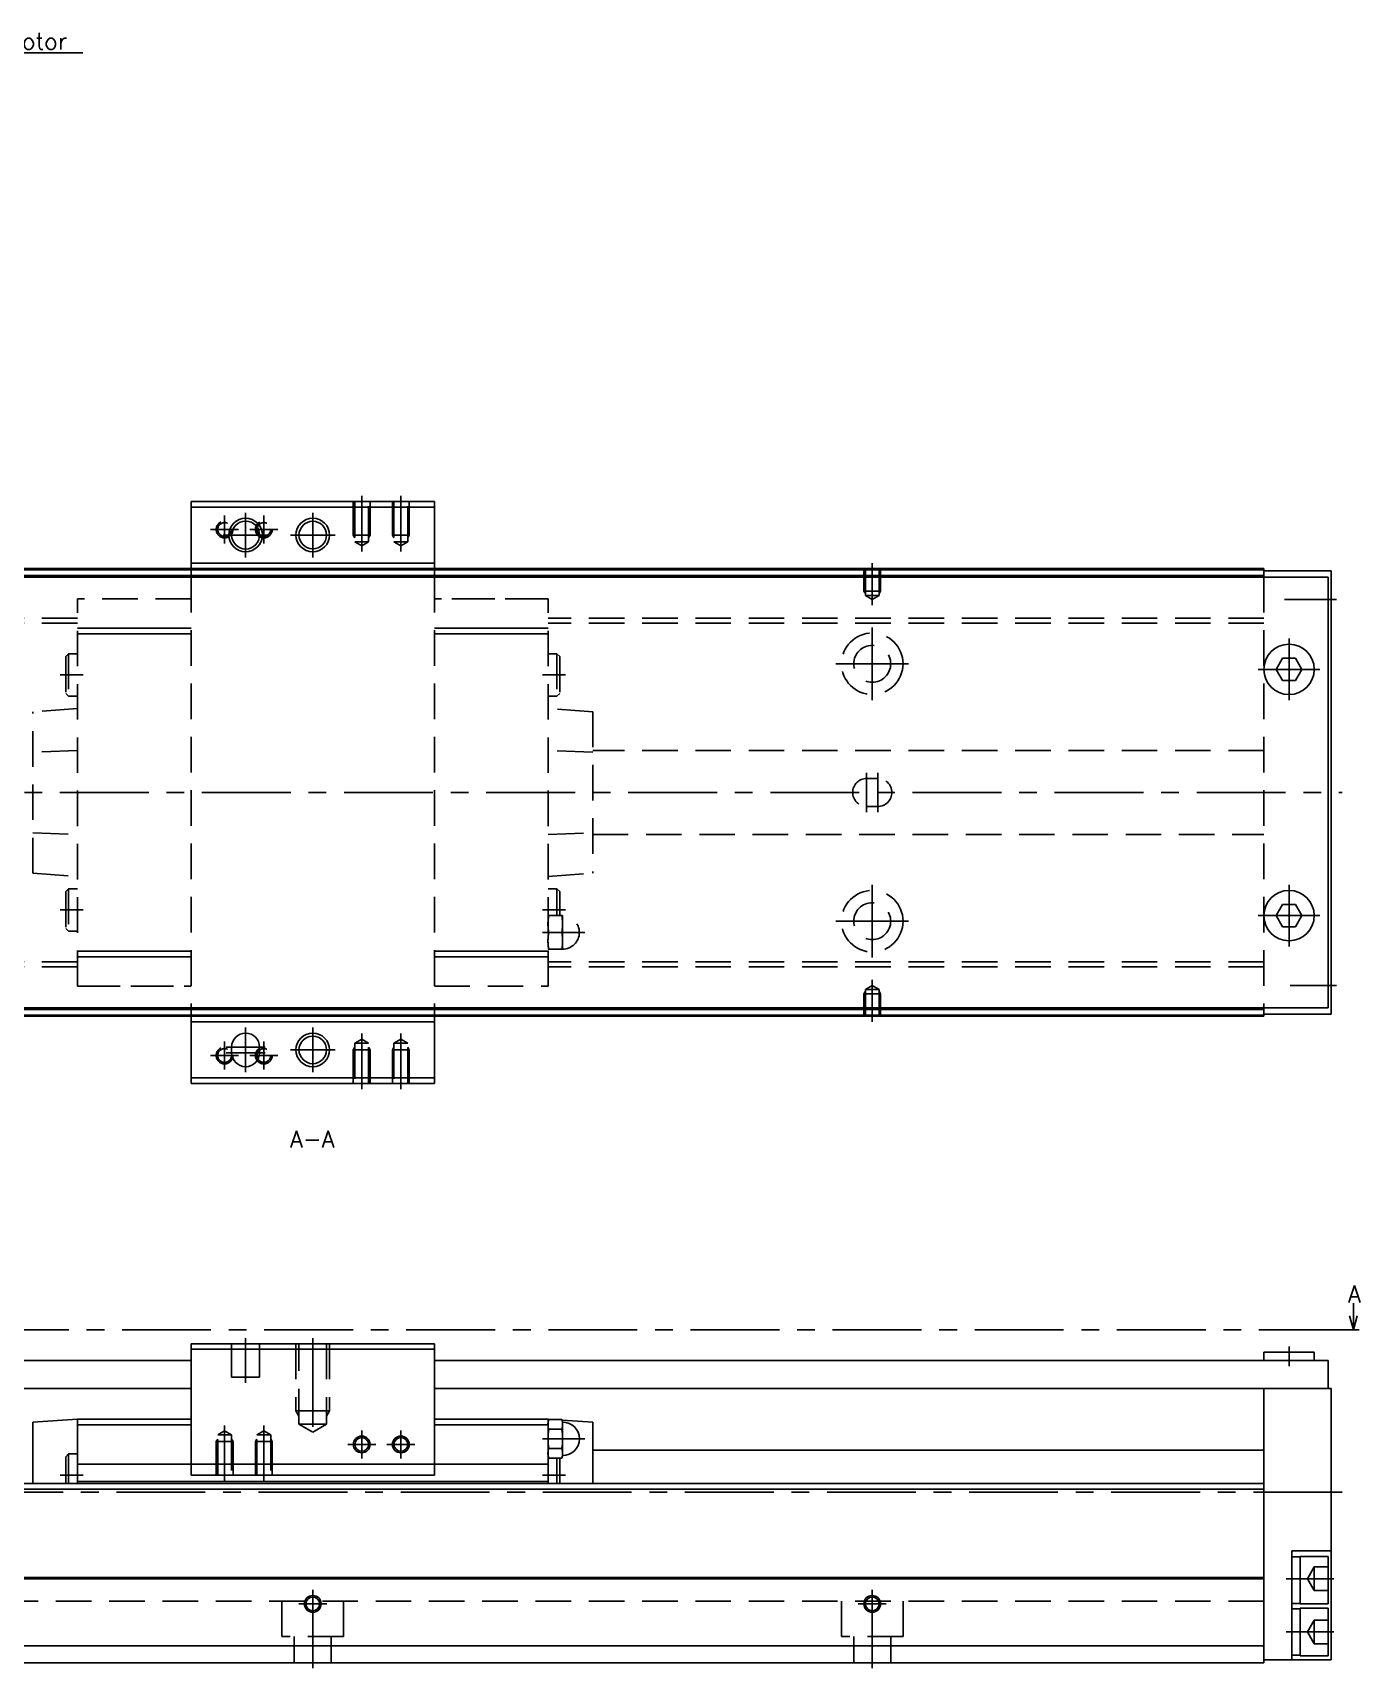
# Model space of a CAD drawing. Extents: x -2 to 736, y -8 to 353.
# Drawn here: x 498.6 to 735.9, y 9 to 301.3 of the extents above; entities that cross this region are included whole.
import ezdxf

# ---------------------------------------------------------------- set-up
doc = ezdxf.new("R2010")
doc.units = 0
doc.header["$LTSCALE"] = 0.5
doc.linetypes.add('CENTER', pattern=[50.8, 31.75, -6.35, 6.35, -6.35])
doc.linetypes.add('DASHED', pattern=[19.05, 12.7, -6.35])
for name, color, linetype in [('MSM_CENTER', 1, 'CENTER'), ('MSM_CONTINUOUS', 7, 'CONTINUOUS'), ('MSM_DASHED', 4, 'DASHED'), ('MSM_NARROW', 5, 'CONTINUOUS'), ('MSM_PART_NUMBER', 7, 'CONTINUOUS')]:
    doc.layers.add(name, color=color, linetype=linetype)
doc.styles.get("Standard").update_dxf_attribs({"font": 'txt.shx', "height": 3, "bigfont": 'bigfont.shx'})

msp = doc.modelspace()

# ---------------------------------------------------------------- linework, layer by layer
at = {"layer": 'MSM_CENTER'}
for p, q in [((557.42, 218.5), (557.42, 208.59)), ((564.42, 218.5), (564.42, 208.59)), ((532.92, 215), (532.92, 210)), ((536.67, 215.5), (536.67, 207.5)), ((539.92, 215), (539.92, 210)), ((548.67, 215.5), (548.67, 207.5)), ((530.42, 212.5), (535.42, 212.5)), ((532.67, 211.5), (540.67, 211.5)), ((537.42, 212.5), (542.42, 212.5)), ((544.67, 211.5), (552.67, 211.5)), ((648.67, 198.99), (648.67, 206.5)), ((722.34, 200), (731.67, 200)), ((648.67, 182), (648.67, 195)), ((723.17, 182), (723.17, 193)), ((642.17, 188.5), (655.17, 188.5)), ((717.67, 187.5), (728.67, 187.5)), ((507.62, 186.5), (503.52, 186.5)), ((593.82, 186.5), (589.72, 186.5)), ((647.67, 162), (647.67, 169)), ((649.67, 162), (649.67, 169)), ((325.67, 165.5), (732.67, 165.5)), ((648.67, 136), (648.67, 149)), ((723.17, 138), (723.17, 149)), ((507.62, 144.5), (503.52, 144.5)), ((593.82, 144.5), (589.72, 144.5)), ((717.67, 143.5), (728.67, 143.5)), ((597.32, 140.5), (589.72, 140.5)), ((642.17, 142.5), (655.17, 142.5)), ((648.67, 124.5), (648.67, 132.01)), ((723.34, 131), (731.67, 131)), ((536.67, 123.5), (536.67, 115.5)), ((548.67, 123.5), (548.67, 115.5)), ((532.92, 121), (532.92, 116)), ((533.17, 120), (540.17, 120)), ((539.92, 121), (539.92, 116)), ((557.42, 122.41), (557.42, 112.5)), ((564.42, 122.41), (564.42, 112.5)), ((530.42, 118.5), (535.42, 118.5)), ((533.17, 119), (540.17, 119)), ((537.42, 118.5), (542.42, 118.5)), ((544.67, 119.5), (552.67, 119.5)), ((733.67, 69.5), (320.67, 69.5)), ((536.67, 68), (536.67, 60)), ((548.67, 68), (548.67, 50.78)), ((723.17, 66.5), (723.17, 63)), ((532.92, 52.41), (532.92, 42.5)), ((539.92, 52.41), (539.92, 42.5)), ((557.42, 46.5), (557.42, 51.5)), ((564.42, 46.5), (564.42, 51.5)), ((597.32, 50), (589.72, 50)), ((559.92, 49), (554.92, 49)), ((566.92, 49), (561.92, 49)), ((507.62, 43.5), (503.52, 43.5)), ((593.82, 43.5), (589.72, 43.5)), ((732.67, 40.5), (325.67, 40.5)), ((722.67, 25), (731.17, 25)), ((546.17, 20.5), (551.17, 20.5)), ((548.67, 23), (548.67, 9)), ((646.17, 20.5), (651.17, 20.5)), ((648.67, 23), (648.67, 9)), ((722.67, 15.5), (731.17, 15.5))]:
    msp.add_line(p, q, dxfattribs=at)
at = {"layer": 'MSM_CONTINUOUS'}
for p, q in [((526.92, 217.5), (526.92, 204)), ((570.42, 217.5), (526.92, 217.5)), ((570.42, 216.5), (526.92, 216.5)), ((570.42, 217.5), (570.42, 204)), ((718.67, 205.5), (378.67, 205.5)), ((718.67, 205.3), (378.67, 205.3)), ((570.42, 206.5), (526.92, 206.5)), ((570.42, 205.5), (526.92, 205.5)), ((718.67, 205.5), (718.67, 204)), ((730.67, 205.1), (718.67, 205.1)), ((730.67, 205.1), (730.67, 125.9)), ((730.17, 204), (365.17, 204)), ((718.67, 204.3), (378.67, 204.3)), ((730.17, 204), (730.17, 127)), ((722.01, 189.5), (720.86, 187.5)), ((720.86, 187.5), (722.01, 185.5)), ((724.32, 189.5), (722.01, 189.5)), ((725.48, 187.5), (724.32, 189.5)), ((724.32, 185.5), (725.48, 187.5)), ((722.01, 185.5), (724.32, 185.5)), ((722.01, 145.5), (720.86, 143.5)), ((720.86, 143.5), (722.01, 141.5)), ((724.32, 145.5), (722.01, 145.5)), ((725.48, 143.5), (724.32, 145.5)), ((724.32, 141.5), (725.48, 143.5)), ((722.01, 141.5), (724.32, 141.5)), ((730.17, 127), (365.17, 127)), ((718.67, 126.7), (378.67, 126.7)), ((718.67, 125.7), (378.67, 125.7)), ((526.92, 127), (526.92, 113.5)), ((570.42, 127), (570.42, 113.5)), ((718.67, 127), (718.67, 125.5)), ((730.67, 125.9), (718.67, 125.9)), ((718.67, 125.5), (378.67, 125.5)), ((570.42, 125.5), (526.92, 125.5)), ((570.42, 124.5), (526.92, 124.5)), ((534.17, 120), (534.17, 119)), ((539.17, 119), (539.17, 120)), ((570.42, 114.5), (526.92, 114.5)), ((570.42, 113.5), (526.92, 113.5)), ((734.67, 69.5), (734.67, 74.23)), ((734.67, 69.5), (734, 72)), ((735.34, 72), (734.67, 69.5)), ((733.67, 69.5), (735.67, 69.5)), ((526.92, 67), (526.92, 43.5)), ((570.42, 67), (526.92, 67)), ((570.42, 66), (526.92, 66)), ((570.42, 67), (570.42, 43.5)), ((718.67, 65.5), (718.67, 64)), ((718.67, 65.5), (727.67, 65.5)), ((727.67, 64), (727.67, 65.5)), ((526.92, 64), (365.17, 64)), ((730.17, 64), (570.42, 64)), ((730.17, 64), (730.17, 59)), ((526.92, 59), (364.17, 59)), ((730.67, 59), (570.42, 59)), ((718.67, 59), (718.67, 10)), ((730.67, 59), (730.67, 10.5)), ((498.62, 53), (506.62, 53.5)), ((498.62, 42), (498.62, 53)), ((506.62, 53.5), (526.92, 53.5)), ((506.62, 53.5), (506.62, 42)), ((570.42, 53.5), (590.72, 53.5)), ((590.72, 53.5), (591.29, 53.46)), ((590.72, 53.5), (590.72, 42)), ((590.84, 53.46), (590.72, 53)), ((590.84, 53.46), (593.19, 53.46)), ((593.32, 53), (593.19, 53.46)), ((593.22, 53.34), (598.72, 53)), ((593.32, 47), (593.32, 53)), ((598.72, 53), (598.72, 42)), ((506.62, 52.5), (526.92, 52.5)), ((570.42, 52.5), (590.72, 52.5)), ((590.72, 52.41), (590.72, 52.6)), ((590.84, 51.73), (593.19, 51.73)), ((505.02, 47.3), (504.52, 46.8)), ((504.52, 46.8), (504.52, 42)), ((506.62, 47.3), (505.02, 47.3)), ((505.02, 47.3), (505.02, 42)), ((590.72, 47), (590.84, 46.54)), ((590.84, 48.27), (593.19, 48.27)), ((593.19, 46.54), (593.32, 47)), ((718.67, 48), (598.72, 48)), ((506.62, 45.5), (590.72, 45.5)), ((590.84, 46.54), (593.19, 46.54)), ((592.32, 46.54), (592.32, 42)), ((592.82, 46.54), (592.82, 42)), ((718.67, 42), (378.67, 42)), ((718.67, 41), (378.67, 41)), ((506.62, 42.4), (590.72, 42.4)), ((570.42, 43.5), (526.92, 43.5)), ((723.67, 30), (723.67, 10.5)), ((730.67, 30), (723.67, 30)), ((725.17, 28.9), (723.67, 28.9)), ((730.17, 29), (725.17, 29)), ((725.17, 29), (725.17, 20.5)), ((730.17, 29), (730.17, 20.5)), ((718.67, 25.2), (378.67, 25.2)), ((718.67, 25), (378.67, 25)), ((723.67, 20.6), (725.17, 20.6)), ((725.17, 20.5), (730.17, 20.5)), ((725.17, 19.65), (723.67, 19.65)), ((730.17, 19.75), (725.17, 19.75)), ((725.17, 19.75), (725.17, 11.25)), ((730.17, 19.75), (730.17, 11.25)), ((718.67, 13), (378.67, 13)), ((718.67, 10), (378.67, 10)), ((718.67, 10.5), (730.67, 10.5)), ((723.67, 11.35), (725.17, 11.35)), ((725.17, 11.25), (730.17, 11.25))]:
    msp.add_line(p, q, dxfattribs=at)
for centre, radius in [((536.67, 211.5), 2.5), ((548.67, 211.5), 2.46), ((723.17, 187.5), 4.5), ((723.17, 143.5), 4.5), ((548.67, 119.5), 2.46), ((557.42, 49), 1.23), ((564.42, 49), 1.23), ((548.67, 20.5), 1.23), ((648.67, 20.5), 1.23)]:
    msp.add_circle(centre, radius, dxfattribs=at)
for centre, radius, start, end in [((536.67, 120), 2.5, 0, 180), ((536.67, 119), 2.5, 180, 0), ((593.79, 52.6), 3.08, 163.6571, 196.3429), ((590.24, 52.6), 3.08, 343.6571, 16.3429), ((593.32, 50), 3, 270, 90), ((602.84, 50), 12.12, 171.7868, 188.2132), ((581.19, 50), 12.12, 351.7868, 8.2132), ((593.79, 47.4), 3.08, 163.6571, 196.3429), ((590.24, 47.4), 3.08, 343.6571, 16.3429)]:
    msp.add_arc(centre, radius, start, end, dxfattribs=at)
at = {"layer": 'MSM_DASHED'}
for p, q in [((555.92, 217.5), (555.92, 211.5)), ((556.19, 217.5), (556.19, 210.3)), ((558.65, 210.3), (558.65, 217.5)), ((558.92, 217.5), (558.92, 211.5)), ((562.92, 217.5), (562.92, 211.5)), ((563.19, 217.5), (563.19, 210.3)), ((565.65, 210.3), (565.65, 217.5)), ((565.92, 217.5), (565.92, 211.5)), ((558.92, 211.5), (555.92, 211.5)), ((556.19, 211.03), (555.92, 211.5)), ((558.65, 211.03), (558.92, 211.5)), ((565.92, 211.5), (562.92, 211.5)), ((563.19, 211.03), (562.92, 211.5)), ((565.65, 211.03), (565.92, 211.5)), ((556.19, 210.3), (557.42, 209.59)), ((556.19, 210.3), (558.65, 210.3)), ((557.42, 209.59), (558.65, 210.3)), ((563.19, 210.3), (564.42, 209.59)), ((563.19, 210.3), (565.65, 210.3)), ((564.42, 209.59), (565.65, 210.3)), ((647.17, 205.5), (647.17, 201.5)), ((647.44, 205.5), (647.44, 200.7)), ((649.9, 200.7), (649.9, 205.5)), ((650.17, 205.5), (650.17, 201.5)), ((526.92, 204), (526.92, 127)), ((570.42, 204), (570.42, 127)), ((718.67, 204), (718.67, 127)), ((526.92, 200.1), (506.62, 200.1)), ((506.62, 130.9), (506.62, 200.1)), ((526.92, 200.1), (507.92, 200.1)), ((589.42, 200.1), (570.42, 200.1)), ((590.72, 200.1), (570.42, 200.1)), ((590.72, 130.9), (590.72, 200.1)), ((647.17, 201.5), (650.17, 201.5)), ((647.44, 201.03), (647.17, 201.5)), ((647.44, 200.7), (649.9, 200.7)), ((647.44, 200.7), (648.67, 199.99)), ((648.67, 199.99), (649.9, 200.7)), ((649.9, 201.03), (650.17, 201.5)), ((506.62, 196.65), (378.67, 196.65)), ((718.67, 196.65), (590.72, 196.65)), ((506.62, 195.75), (378.67, 195.75)), ((506.62, 194.85), (526.92, 194.85)), ((506.62, 193.85), (526.92, 193.85)), ((526.92, 194.85), (507.92, 194.85)), ((526.92, 193.85), (507.92, 193.85)), ((589.42, 194.85), (570.42, 194.85)), ((570.42, 194.85), (590.72, 194.85)), ((589.42, 193.85), (570.42, 193.85)), ((570.42, 193.85), (590.72, 193.85)), ((718.67, 195.75), (590.72, 195.75)), ((505.02, 190.3), (504.52, 189.8)), ((506.62, 190.3), (505.02, 190.3)), ((505.02, 190.3), (505.02, 182.7)), ((592.32, 190.3), (590.72, 190.3)), ((592.32, 190.3), (592.32, 182.7)), ((592.82, 189.8), (592.32, 190.3)), ((504.52, 189.8), (504.52, 183.2)), ((592.82, 189.8), (592.82, 183.2)), ((504.52, 183.2), (505.02, 182.7)), ((505.02, 182.7), (506.62, 182.7)), ((590.72, 182.7), (592.32, 182.7)), ((592.32, 182.7), (592.82, 183.2)), ((506.62, 180.5), (498.62, 179.94)), ((498.62, 151.06), (498.62, 179.94)), ((598.72, 179.94), (590.72, 180.5)), ((598.72, 179.94), (598.72, 151.06)), ((506.62, 172.98), (498.62, 172.73)), ((598.72, 172.73), (590.72, 172.98)), ((718.67, 173), (598.72, 173)), ((649.67, 168), (647.67, 168)), ((647.67, 163), (649.67, 163)), ((498.62, 158.27), (506.62, 158.02)), ((590.72, 158.02), (598.72, 158.27)), ((598.72, 158), (718.67, 158)), ((498.62, 151.06), (506.62, 150.5)), ((590.72, 150.5), (598.72, 151.06)), ((505.02, 148.3), (504.52, 147.8)), ((504.52, 147.8), (504.52, 141.2)), ((506.62, 148.3), (505.02, 148.3)), ((505.02, 148.3), (505.02, 140.7)), ((592.32, 148.3), (590.72, 148.3)), ((592.82, 147.8), (592.32, 148.3)), ((592.32, 148.3), (592.32, 143.5)), ((592.82, 147.8), (592.82, 143.5)), ((593.32, 143.5), (590.72, 143.5)), ((593.32, 137.5), (593.32, 143.5)), ((504.52, 141.2), (505.02, 140.7)), ((505.02, 140.7), (506.62, 140.7)), ((590.84, 140.5), (593.19, 140.5)), ((590.72, 137.5), (593.32, 137.5)), ((506.62, 135.25), (378.67, 135.25)), ((506.62, 137.15), (526.92, 137.15)), ((506.62, 136.15), (526.92, 136.15)), ((526.92, 137.15), (507.92, 137.15)), ((526.92, 136.15), (507.92, 136.15)), ((589.42, 137.15), (570.42, 137.15)), ((570.42, 137.15), (590.72, 137.15)), ((589.42, 136.15), (570.42, 136.15)), ((570.42, 136.15), (590.72, 136.15)), ((718.67, 135.25), (590.72, 135.25)), ((506.62, 134.35), (378.67, 134.35)), ((718.67, 134.35), (590.72, 134.35)), ((506.62, 130.9), (526.92, 130.9)), ((507.92, 130.9), (526.92, 130.9)), ((570.42, 130.9), (589.42, 130.9)), ((570.42, 130.9), (590.72, 130.9)), ((647.44, 129.97), (647.17, 129.5)), ((647.17, 129.5), (650.17, 129.5)), ((647.17, 125.5), (647.17, 129.5)), ((648.67, 131.01), (647.44, 130.3)), ((647.44, 130.3), (649.9, 130.3)), ((647.44, 130.3), (647.44, 125.5)), ((649.9, 130.3), (648.67, 131.01)), ((649.9, 125.5), (649.9, 130.3)), ((649.9, 129.97), (650.17, 129.5)), ((650.17, 125.5), (650.17, 129.5)), ((556.19, 119.97), (555.92, 119.5)), ((557.42, 121.41), (556.19, 120.7)), ((556.19, 120.7), (556.19, 113.5)), ((558.65, 120.7), (556.19, 120.7)), ((558.65, 120.7), (557.42, 121.41)), ((558.65, 113.5), (558.65, 120.7)), ((558.65, 119.97), (558.92, 119.5)), ((563.19, 119.97), (562.92, 119.5)), ((564.42, 121.41), (563.19, 120.7)), ((563.19, 120.7), (563.19, 113.5)), ((565.65, 120.7), (563.19, 120.7)), ((565.65, 120.7), (564.42, 121.41)), ((565.65, 113.5), (565.65, 120.7)), ((565.65, 119.97), (565.92, 119.5)), ((558.92, 119.5), (555.92, 119.5)), ((555.92, 113.5), (555.92, 119.5)), ((558.92, 113.5), (558.92, 119.5)), ((565.92, 119.5), (562.92, 119.5)), ((562.92, 113.5), (562.92, 119.5)), ((565.92, 113.5), (565.92, 119.5)), ((534.17, 61), (534.17, 67)), ((539.17, 67), (539.17, 61)), ((545.67, 67), (545.67, 55)), ((546.21, 52.6), (546.21, 67)), ((551.12, 67), (551.12, 52.6)), ((551.67, 67), (551.67, 55)), ((539.17, 61), (534.17, 61)), ((551.67, 55), (545.67, 55)), ((546.21, 54.06), (545.67, 55)), ((551.12, 54.06), (551.67, 55)), ((531.69, 49.97), (531.42, 49.5)), ((531.69, 50.7), (532.92, 51.41)), ((531.69, 43.5), (531.69, 50.7)), ((534.15, 50.7), (531.69, 50.7)), ((532.92, 51.41), (534.15, 50.7)), ((534.15, 50.7), (534.15, 43.5)), ((534.15, 49.97), (534.42, 49.5)), ((538.69, 49.97), (538.42, 49.5)), ((538.69, 50.7), (539.92, 51.41)), ((538.69, 43.5), (538.69, 50.7)), ((541.15, 50.7), (538.69, 50.7)), ((539.92, 51.41), (541.15, 50.7)), ((541.15, 50.7), (541.15, 43.5)), ((541.15, 49.97), (541.42, 49.5)), ((546.21, 52.6), (551.12, 52.6)), ((546.21, 52.6), (548.67, 51.18)), ((551.12, 52.6), (548.67, 51.18)), ((531.42, 43.5), (531.42, 49.5)), ((531.42, 49.5), (534.42, 49.5)), ((534.42, 43.5), (534.42, 49.5)), ((538.42, 43.5), (538.42, 49.5)), ((538.42, 49.5), (541.42, 49.5)), ((541.42, 43.5), (541.42, 49.5)), ((727.67, 27.12), (726.44, 25)), ((727.67, 22.88), (727.67, 27.12)), ((730.17, 27.12), (727.67, 27.12)), ((727.67, 22.88), (726.44, 25)), ((727.67, 25), (730.17, 25)), ((718.67, 21), (378.67, 21)), ((543.17, 21), (543.17, 14.7)), ((554.17, 14.7), (554.17, 21)), ((643.17, 21), (643.17, 14.7)), ((654.17, 14.7), (654.17, 21)), ((730.17, 22.88), (727.67, 22.88)), ((727.67, 17.62), (726.44, 15.5)), ((727.67, 13.38), (727.67, 17.62)), ((730.17, 17.62), (727.67, 17.62)), ((554.17, 14.7), (543.17, 14.7)), ((545.37, 14.7), (545.37, 10)), ((551.97, 10), (551.97, 14.7)), ((654.17, 14.7), (643.17, 14.7)), ((645.37, 14.7), (645.37, 10)), ((651.97, 10), (651.97, 14.7)), ((727.67, 13.38), (726.44, 15.5)), ((727.67, 15.5), (730.17, 15.5)), ((730.17, 13.38), (727.67, 13.38))]:
    msp.add_line(p, q, dxfattribs=at)
for centre, radius in [((532.92, 212.5), 1.5), ((532.92, 212.5), 1.23), ((539.92, 212.5), 1.5), ((539.92, 212.5), 1.23), ((648.67, 188.5), 5.5), ((648.67, 188.5), 3.3), ((648.67, 142.5), 5.5), ((648.67, 142.5), 3.3), ((532.92, 118.5), 1.5), ((539.92, 118.5), 1.5), ((532.92, 118.5), 1.23), ((539.92, 118.5), 1.23)]:
    msp.add_circle(centre, radius, dxfattribs=at)
for centre, radius, start, end in [((647.67, 165.5), 2.5, 90, 270), ((649.67, 165.5), 2.5, 270, 90), ((599.82, 142), 9.11, 170.5216, 189.4784), ((584.21, 142), 9.11, 350.5216, 9.4784), ((593.32, 140.5), 3, 270, 90), ((599.82, 139), 9.11, 170.5216, 189.4784), ((584.21, 139), 9.11, 350.5216, 9.4784)]:
    msp.add_arc(centre, radius, start, end, dxfattribs=at)
at = {"layer": 'MSM_NARROW'}
for centre, radius in [((536.67, 211.5), 3), ((548.67, 211.5), 3), ((548.67, 119.5), 3), ((557.42, 49), 1.5), ((564.42, 49), 1.5), ((548.67, 20.5), 1.5), ((648.67, 20.5), 1.5)]:
    msp.add_circle(centre, radius, dxfattribs=at)
at = {"layer": 'MSM_PART_NUMBER'}
msp.add_line((490.46, 297.64), (507.59, 297.64), dxfattribs=at)

# ---------------------------------------------------------------- texts
for s, p in [('Motor', (493.59, 298.26)), ('A-A', (544.6, 102.06)), ('A', (733.71, 74.39))]:
    msp.add_text(s, height=3, dxfattribs=at).set_placement(p)

doc.saveas('drawing.dxf')
